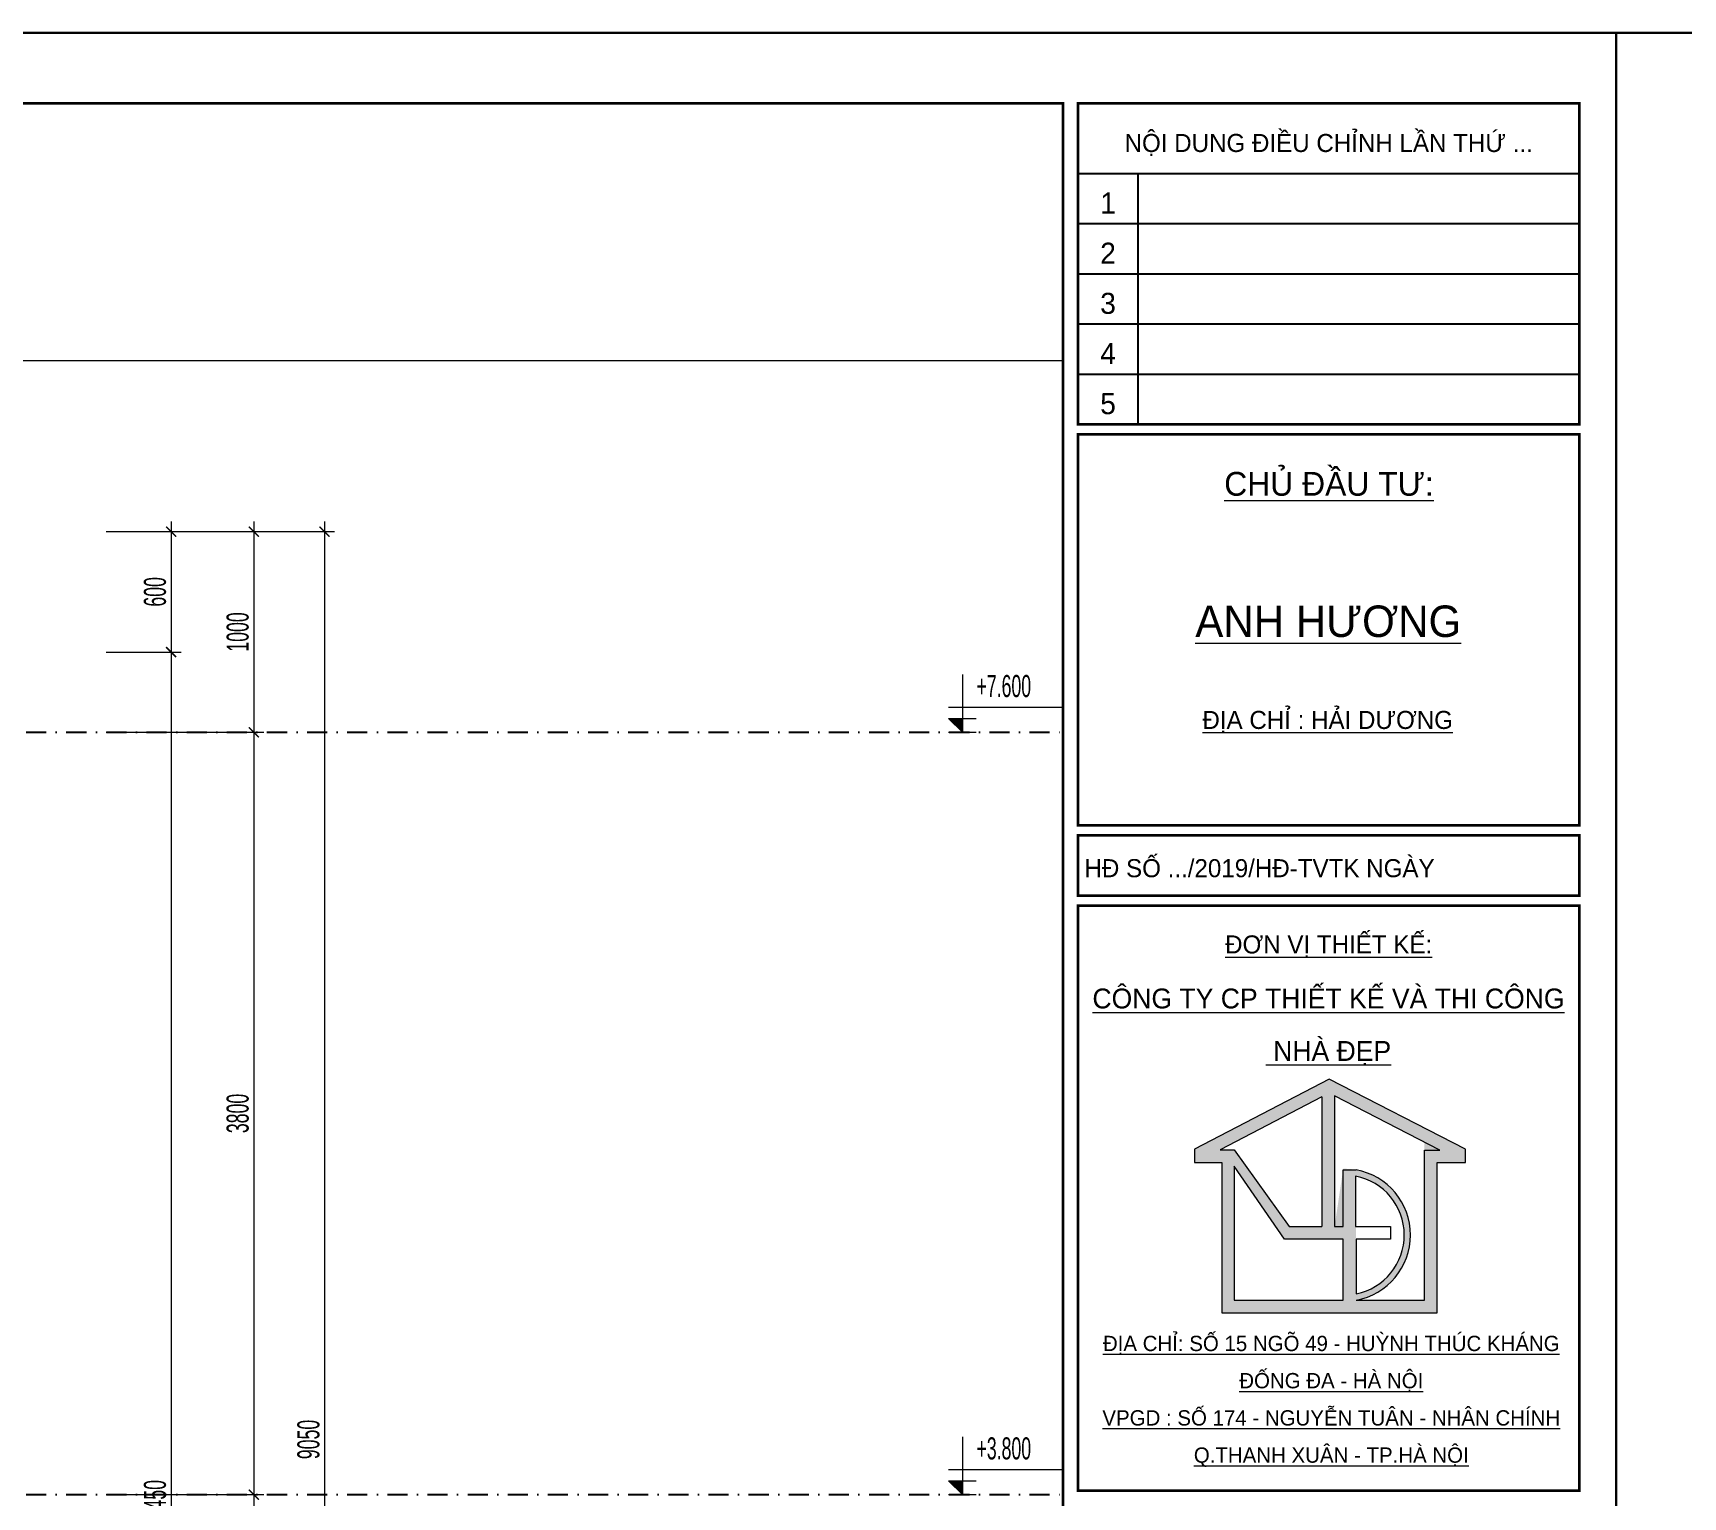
# Model space of a CAD drawing. Header units: inches. Extents: x 274208 to 641690, y -81912 to 129129.
# Drawn here: x 482228 to 490454, y 71123 to 78420 of the extents above; entities that cross this region are included whole.
import ezdxf
from ezdxf.enums import TextEntityAlignment as Align

# ---------------------------------------------------------------- set-up
doc = ezdxf.new("R2010")
doc.units = ezdxf.units.IN
doc.header["$MEASUREMENT"] = 0
doc.header["$PDMODE"] = 3
doc.linetypes.add('DASHDOT', pattern=[1, 0.5, -0.25, 0, -0.25])
for name, color, linetype, lineweight in [('03.Manh', 251, 'Continuous', 13), ('05.Text', 253, 'Continuous', 18), ('08.Dim', 156, 'Continuous', 15), ('11.Khung bo', 32, 'Continuous', 50), ('12.Khung', 36, 'Continuous', 25), ('DIM', 252, 'Continuous', 20)]:
    doc.layers.add(name, color=color, linetype=linetype, lineweight=lineweight)
doc.layers.add('text', color=7, linetype='Continuous')
doc.layers.add('TRUC', color=250, linetype='DASHDOT')
doc.layers.add('Tpl_Bound', color=1, linetype='Continuous', plot=False)
doc.styles.add('AVANT', font='')
doc.styles.add('TT5_Text Dim', font='hoatbif.shx', dxfattribs={"width": 0.6})
doc.styles.add('VnAvantH', font='')
doc.styles.get('AVANT').set_extended_font_data('.VnAvant')
doc.styles.get('VnAvantH').set_extended_font_data('.VnAvantH')
doc.dimstyles.new('TT5_Dim 1-50', dxfattribs={"dimscale": 50, "dimtxt": 2.2, "dimasz": 1, "dimexe": 1, "dimexo": 0.5, "dimgap": 0.5, "dimtad": 1, "dimdec": 0, "dimzin": 0, "dimdsep": 46, "dimtxsty": 'TT5_Text Dim', "dimblk": 'ARCHTICK', "dimcen": 0, "dimdle": 1, "dimclrd": 256, "dimclre": 256, "dimclrt": 1, "dimadec": 0, "dimazin": 0, "dimtfac": 0.015, "dimtdec": 0, "dimtix": 1, "dimtmove": 2, "dimatfit": 3, "dimldrblk": 'DOT', "dimfxl": 1, "dimtolj": 1, "dimtzin": 0, "dimlwd": -1, "dimlwe": -1, "dimarcsym": 1})

# ---------------------------------------------------------------- blocks, each defined once
blk = doc.blocks.new('100')
at = {"layer": '05.Text'}
h = blk.add_hatch(color=3, dxfattribs=at)
h.paths.add_polyline_path([(1897375, -927367), (1897375, -927501), (1897646, -927501), (1897646, -928998), (1898856, -928998), (1899794, -928998), (1899794, -927501), (1900078, -927501), (1900078, -927366), (1898717, -926668)])
h.paths.add_polyline_path([(1898772, -928138), (1898858, -927562, -0.921492), (1898987, -928872), (1899668, -928872), (1899668, -927297), (1898772, -926837)], flags=16)
h.paths.add_polyline_path([(1898646, -926846), (1898646, -928138), (1898318, -928138), (1897771, -927375), (1897631, -927375)], flags=16)
h.paths.add_polyline_path([(1898982, -927636, -0.822042), (1898987, -928808), (1898987, -928139), (1898982, -928139)], flags=16)
h.paths.add_polyline_path([(1897771, -927537), (1898273, -928265), (1898856, -928265), (1898856, -928872), (1897771, -928872)], flags=16)
for p, q in [((1898717, -926668), (1897375, -927367)), ((1900078, -927366), (1898717, -926668)), ((1898646, -926846), (1897631, -927375)), ((1898646, -926846), (1898646, -928138)), ((1899821, -927376), (1898772, -926837)), ((1898772, -926837), (1898772, -928138)), ((1897375, -927367), (1897375, -927501)), ((1897631, -927375), (1897771, -927375)), ((1897771, -927375), (1897771, -927375)), ((1897771, -927375), (1898318, -928138)), ((1899668, -928872), (1899668, -927376)), ((1899668, -927376), (1899821, -927376)), ((1900078, -927501), (1900078, -927366)), ((1897375, -927501), (1897646, -927501)), ((1897646, -927501), (1897646, -928998)), ((1897771, -927537), (1897771, -928872)), ((1898273, -928265), (1897771, -927537)), ((1898856, -928138), (1898856, -927573)), ((1898856, -928138), (1898856, -927573)), ((1898856, -927573), (1898987, -927573)), ((1899794, -928998), (1899794, -927501)), ((1899794, -927501), (1900078, -927501)), ((1898982, -927636), (1898982, -928139)), ((1898318, -928138), (1898646, -928138)), ((1898772, -928138), (1898856, -928138)), ((1898982, -928139), (1899330, -928139)), ((1899330, -928139), (1899330, -928265)), ((1898856, -928265), (1898273, -928265)), ((1898856, -928872), (1898856, -928265)), ((1899330, -928265), (1898987, -928265)), ((1898987, -928265), (1898987, -928808)), ((1897771, -928872), (1898856, -928872)), ((1898987, -928872), (1899668, -928872)), ((1897646, -928998), (1898856, -928998)), ((1898856, -928998), (1899794, -928998))]:
    blk.add_line(p, q, dxfattribs=at)
for radius, start, end in [(660, 280.3316, 79.6684), (598, 281.4298, 79.1164)]:
    blk.add_arc((1898869, -928223), radius, start, end, dxfattribs=at)
at = {"layer": '11.Khung bo', "const_width": 26.7}
for points in [[(1860913, -945240), (1860913, -916940), (1896063, -916940), (1896063, -945240)], [(1896213, -920140), (1896213, -916940), (1901213, -916940), (1901213, -920140)], [(1896213, -924140), (1901213, -924140), (1901213, -920240), (1896213, -920240)], [(1896213, -924840), (1901213, -924840), (1901213, -924240), (1896213, -924240)], [(1896213, -930771), (1901213, -930771), (1901213, -924940), (1896213, -924940)]]:
    blk.add_lwpolyline(points, close=True, dxfattribs=at)
at = {"layer": '12.Khung'}
for p, q in [((1896213, -917640), (1901213, -917640)), ((1896813, -920140), (1896813, -917640)), ((1896213, -918140), (1901213, -918140)), ((1896213, -918640), (1901213, -918640)), ((1896213, -919140), (1901213, -919140)), ((1896213, -919640), (1901213, -919640))]:
    blk.add_line(p, q, dxfattribs=at)
at = {"layer": '12.Khung', "color": 1}
blk.add_lwpolyline([(1901579, -945940), (1901579, -916240), (1859580, -916240), (1859580, -945940)], close=True, dxfattribs=at)
at = {"layer": '05.Text', "style": 'VnAvantH'}
for s, p in [('Néi dung ®iÒu chØnh lÇn thø ...', (1898713, -917329)), ('H§ sè .../2019/H§-TVTK ngµy ', (1898057, -924540))]:
    blk.add_text(s, height=180, dxfattribs=at).set_placement(p, align=Align.MIDDLE)
at = {"layer": '05.Text'}
for s, height, style, p in [('1', 210, 'AVANT', (1896513, -918040)), ('2', 210, 'AVANT', (1896513, -918540)), ('3', 210, 'AVANT', (1896513, -919040)), ('4', 210, 'AVANT', (1896513, -919540)), ('5', 210, 'AVANT', (1896513, -920040)), ('%%uChñ ®Çu t\xad:', 237.6, 'VnAvantH', (1898716, -920853)), ('%%Uanh H¦¥NG', 313.63, 'VnAvantH', (1898709, -922261)), ('%%U®Þa chØ : H¶I D¦¥NG', 180, 'VnAvantH', (1898703, -923178)), ('%%U®¬n vÞ thiÕt kÕ:', 180, 'VnAvantH', (1898713, -925416)), ('%%Uc«ng ty cp thiÕt kÕ vµ thi c«ng', 198, 'VnAvantH', (1898711, -925964)), ('%%U nhµ ®Ñp', 198, 'VnAvantH', (1898711, -926487)), ('%%U®Þa chØ: sè 15 ngâ 49 - huúnh thóc kh¸ng', 152.46, 'VnAvantH', (1898739, -929380)), ('%%U®èng ®a - hµ néi', 152.46, 'VnAvantH', (1898739, -929751)), ('%%Uvpgd : sè 174 - nguyÔn tu©n - nh©n chÝnh', 152.46, 'VnAvantH', (1898739, -930122)), ('%%Uq.thanh xu©n - tp.hµ néi', 152.46, 'VnAvantH', (1898739, -930493))]:
    blk.add_text(s, height=height, dxfattribs=dict(at, style=style)).set_placement(p, align=Align.CENTER)
blk = doc.blocks.new('_ARCHTICK')
at = {"color": 0, "linetype": 'ByBlock', "const_width": 0.15}
blk.add_lwpolyline([(-0.5, -0.5), (0.5, 0.5)], dxfattribs=at)
blk = doc.blocks.new('*D278')
at = {"layer": '08.Dim', "transparency": 16777216}
for p, q in [((482593.3, 75934.6), (482966.3, 75934.6)), ((482916.3, 75984.6), (482916.3, 75284.6)), ((482593.3, 75334.6), (482966.3, 75334.6))]:
    blk.add_line(p, q, dxfattribs=at)
at = {"layer": 'Defpoints', "color": 0, "transparency": 16777216}
for p in [(482568.3, 75934.6), (482568.3, 75334.6), (482916.3, 75334.6)]:
    blk.add_point(p, dxfattribs=at)
at = {"layer": '08.Dim', "transparency": 16777216, "xscale": 50, "yscale": 50, "zscale": 50}
for p, rotation in [((482916.3, 75934.6), 90), ((482916.3, 75334.6), 270)]:
    blk.add_blockref('_ARCHTICK', p, dxfattribs=dict(at, rotation=rotation))
at = {"layer": '08.Dim', "color": 1, "transparency": 16777216, "insert": (482836.3, 75634.6), "char_height": 110, "attachment_point": 5, "rotation": 90, "style": 'TT5_Text Dim'}
blk.add_mtext('\\A1;600', dxfattribs=at)
blk = doc.blocks.new('_DOT')
at = {"color": 1, "linetype": 'ByBlock'}
blk.add_line((-0.5, 0), (-1, 0), dxfattribs=at)
at = {"color": 1, "linetype": 'ByBlock', "const_width": 0.5}
blk.add_lwpolyline([(-0.25, 0, 1), (0.25, 0, 1)], format="xyb", close=True, dxfattribs=at)
blk = doc.blocks.new('*D279')
at = {"layer": '08.Dim', "transparency": 16777216}
for p, q in [((482916.3, 75384.6), (482916.3, 66834.6)), ((482593.3, 75334.6), (482966.3, 75334.6)), ((482593.3, 66884.6), (482966.3, 66884.6))]:
    blk.add_line(p, q, dxfattribs=at)
at = {"layer": 'Defpoints', "color": 0, "transparency": 16777216}
for p in [(482568.3, 75334.6), (482568.3, 66884.6), (482916.3, 66884.6)]:
    blk.add_point(p, dxfattribs=at)
at = {"layer": '08.Dim', "transparency": 16777216, "xscale": 50, "yscale": 50, "zscale": 50}
for p, rotation in [((482916.3, 75334.6), 90), ((482916.3, 66884.6), 270)]:
    blk.add_blockref('_ARCHTICK', p, dxfattribs=dict(at, rotation=rotation))
at = {"layer": '08.Dim', "color": 1, "transparency": 16777216, "insert": (482836.3, 71109.6), "char_height": 110, "attachment_point": 5, "rotation": 90, "style": 'TT5_Text Dim'}
blk.add_mtext('\\A1;8450', dxfattribs=at)
blk = doc.blocks.new('*D280')
at = {"layer": '08.Dim', "transparency": 16777216}
for p, q in [((482593.3, 75934.6), (483378.6, 75934.6)), ((483328.6, 75984.6), (483328.6, 74884.6)), ((482593.3, 74934.6), (483378.6, 74934.6))]:
    blk.add_line(p, q, dxfattribs=at)
at = {"layer": 'Defpoints', "color": 0, "transparency": 16777216}
for p in [(482568.3, 75934.6), (482568.3, 74934.6), (483328.6, 74934.6)]:
    blk.add_point(p, dxfattribs=at)
at = {"layer": '08.Dim', "transparency": 16777216, "xscale": 50, "yscale": 50, "zscale": 50}
for p, rotation in [((483328.6, 75934.6), 90), ((483328.6, 74934.6), 270)]:
    blk.add_blockref('_ARCHTICK', p, dxfattribs=dict(at, rotation=rotation))
at = {"layer": '08.Dim', "color": 1, "transparency": 16777216, "insert": (483248.6, 75434.6), "char_height": 110, "attachment_point": 5, "rotation": 90, "style": 'TT5_Text Dim'}
blk.add_mtext('\\A1;1000', dxfattribs=at)
blk = doc.blocks.new('*D281')
at = {"layer": '08.Dim', "transparency": 16777216}
for p, q in [((483328.6, 74984.6), (483328.6, 71084.6)), ((482593.3, 74934.6), (483378.6, 74934.6)), ((482593.3, 71134.6), (483378.6, 71134.6))]:
    blk.add_line(p, q, dxfattribs=at)
at = {"layer": 'Defpoints', "color": 0, "transparency": 16777216}
for p in [(482568.3, 74934.6), (482568.3, 71134.6), (483328.6, 71134.6)]:
    blk.add_point(p, dxfattribs=at)
at = {"layer": '08.Dim', "transparency": 16777216, "xscale": 50, "yscale": 50, "zscale": 50}
for p, rotation in [((483328.6, 74934.6), 90), ((483328.6, 71134.6), 270)]:
    blk.add_blockref('_ARCHTICK', p, dxfattribs=dict(at, rotation=rotation))
at = {"layer": '08.Dim', "color": 1, "transparency": 16777216, "insert": (483248.6, 73034.6), "char_height": 110, "attachment_point": 5, "rotation": 90, "style": 'TT5_Text Dim'}
blk.add_mtext('\\A1;3800', dxfattribs=at)
blk = doc.blocks.new('*D282')
at = {"layer": '08.Dim', "transparency": 16777216}
for p, q in [((483328.6, 71184.6), (483328.6, 67284.6)), ((482593.3, 71134.6), (483378.6, 71134.6)), ((482593.3, 67334.6), (483378.6, 67334.6))]:
    blk.add_line(p, q, dxfattribs=at)
at = {"layer": 'Defpoints', "color": 0, "transparency": 16777216}
for p in [(482568.3, 71134.6), (482568.3, 67334.6), (483328.6, 67334.6)]:
    blk.add_point(p, dxfattribs=at)
at = {"layer": '08.Dim', "transparency": 16777216, "xscale": 50, "yscale": 50, "zscale": 50}
for p, rotation in [((483328.6, 71134.6), 90), ((483328.6, 67334.6), 270)]:
    blk.add_blockref('_ARCHTICK', p, dxfattribs=dict(at, rotation=rotation))
at = {"layer": '08.Dim', "color": 1, "transparency": 16777216, "insert": (483248.6, 69234.6), "char_height": 110, "attachment_point": 5, "rotation": 90, "style": 'TT5_Text Dim'}
blk.add_mtext('\\A1;3800', dxfattribs=at)
blk = doc.blocks.new('*D284')
at = {"layer": '08.Dim', "transparency": 16777216}
for p, q in [((482593.3, 75934.6), (483731.5, 75934.6)), ((483681.5, 75984.6), (483681.5, 66834.6)), ((482593.3, 66884.6), (483731.5, 66884.6))]:
    blk.add_line(p, q, dxfattribs=at)
at = {"layer": 'Defpoints', "color": 0, "transparency": 16777216}
for p in [(482568.3, 75934.6), (482568.3, 66884.6), (483681.5, 66884.6)]:
    blk.add_point(p, dxfattribs=at)
at = {"layer": '08.Dim', "transparency": 16777216, "xscale": 50, "yscale": 50, "zscale": 50}
for p, rotation in [((483681.5, 75934.6), 90), ((483681.5, 66884.6), 270)]:
    blk.add_blockref('_ARCHTICK', p, dxfattribs=dict(at, rotation=rotation))
at = {"layer": '08.Dim', "color": 1, "transparency": 16777216, "insert": (483601.5, 71409.6), "char_height": 110, "attachment_point": 5, "rotation": 90, "style": 'TT5_Text Dim'}
blk.add_mtext('\\A1;9050', dxfattribs=at)
blk = doc.blocks.new('A$C4E7C6F34')
at = {"layer": 'DIM'}
blk.add_hatch(color=256, dxfattribs=at).paths.add_polyline_path([(-38, 0), (-38, 138), (-178, 138)])
for p, q in [((-38, 576), (-38, 0)), ((964, 248), (-178, 248)), ((-178, 138), (101, 138)), ((-178, 138), (-38, 0)), ((-178, 0), (101, 0))]:
    blk.add_line(p, q, dxfattribs=at)
at = {"layer": 'text', "style": 'TT5_Text Dim', "flags": 8}
blk.add_attdef('%%P0.000', text='', height=220, dxfattribs=at).set_placement((102, 461), align=Align.MIDDLE_LEFT)

msp = doc.modelspace()

# ---------------------------------------------------------------- linework, layer by layer
at = {"layer": '03.Manh'}
msp.add_lwpolyline([(469787.6, 76788.5), (487362.4, 76788.5)], dxfattribs=at)
at = {"layer": 'Tpl_Bound', "color": 1}
for points in [[(469120.9, 63570.3), (469120.9, 78420.2), (490120.8, 78420.2), (490120.8, 63570.3)], [(490120.8, 63570.3), (490120.8, 78420.2), (511120.6, 78420.2), (511120.6, 63570.3)]]:
    msp.add_lwpolyline(points, close=True, dxfattribs=at)
at = {"layer": 'TRUC', "ltscale": 200}
for points in [[(469787.6, 74934.6), (487362.4, 74934.6)], [(469787.6, 71134.6), (487362.4, 71134.6)]]:
    msp.add_lwpolyline(points, dxfattribs=at)

# ---------------------------------------------------------------- block references
at = {"layer": '05.Text', "xscale": 0.5, "yscale": 0.5, "zscale": 0.5}
for p in [(-460668.9, 536540.2), (-439669.1, 536540.2)]:
    msp.add_blockref('100', p, dxfattribs=at)
at = {"layer": '08.Dim'}
ref = msp.add_blockref('A$C4E7C6F34', (486880.4, 74934.6), dxfattribs=dict(at, xscale=0.5, yscale=0.5, zscale=0.5))
ref.add_attrib('%%P0.000', '+7.600', dxfattribs={"layer": 'text', "height": 110, "style": 'TT5_Text Dim', "width": 0.6, "flags": 8}).set_placement((486931.6, 75165.2), align=Align.MIDDLE_LEFT)
ref = msp.add_blockref('A$C4E7C6F34', (486880.4, 71134.6), dxfattribs=dict(at, xscale=0.5, yscale=0.5, zscale=0.5))
ref.add_attrib('%%P0.000', '+3.800', dxfattribs={"layer": 'text', "height": 110, "style": 'TT5_Text Dim', "width": 0.6, "flags": 8}).set_placement((486931.6, 71365.2), align=Align.MIDDLE_LEFT)

# ---------------------------------------------------------------- dimensions: what is measured, and where the dimension line sits
for base, p1, p2, picture, middle in [((482916.3, 75334.6), (482568.3, 75934.6), (482568.3, 75334.6), '*D278', (482836.3, 75634.6)), ((483328.6, 74934.6), (482568.3, 75934.6), (482568.3, 74934.6), '*D280', (483248.6, 75434.6)), ((483681.5, 66884.6), (482568.3, 75934.6), (482568.3, 66884.6), '*D284', (483601.5, 71409.6)), ((482916.3, 66884.6), (482568.3, 75334.6), (482568.3, 66884.6), '*D279', (482836.3, 71109.6)), ((483328.6, 71134.6), (482568.3, 74934.6), (482568.3, 71134.6), '*D281', (483248.6, 73034.6)), ((483328.6, 67334.6), (482568.3, 71134.6), (482568.3, 67334.6), '*D282', (483248.6, 69234.6))]:
    dim = msp.add_linear_dim(base=base, p1=p1, p2=p2, angle=90, dimstyle='TT5_Dim 1-50', dxfattribs=at)
    dim.commit()
    dim.dimension.update_dxf_attribs({"geometry": picture, "text_midpoint": middle})

doc.saveas('drawing.dxf')
